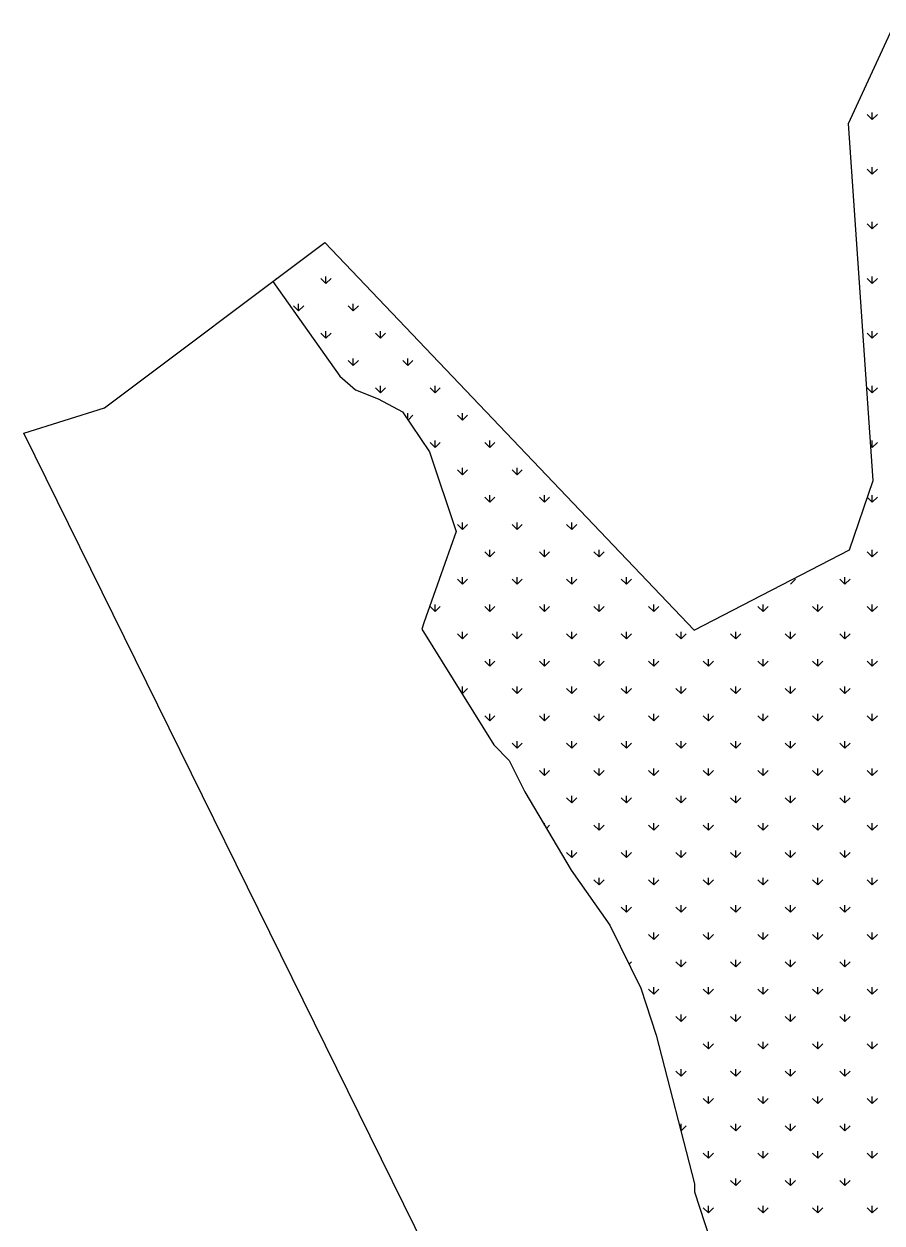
# Model space of a CAD drawing. Header units: metres. Extents: x 335517 to 338331, y 1782039 to 1785453.
# Drawn here: x 335889 to 336333, y 1784647 to 1785268 of the extents above; entities that cross this region are included whole.
import ezdxf

# ---------------------------------------------------------------- set-up
doc = ezdxf.new("R2010")
doc.units = ezdxf.units.M
doc.layers.add('MANGROOVES', color=112, linetype='Continuous')

msp = doc.modelspace()

# ---------------------------------------------------------------- linework, layer by layer
at = {"color": 3}
for p, q in [((336316, 1785216.34), (336339.81, 1785267.84)), ((336328.75, 1785031.67), (336316, 1785216.34)), ((335930.83, 1785069.16), (336044.84, 1785154.84)), ((336044.84, 1785154.84), (336235.98, 1784954.24)), ((335889.13, 1785056.08), (335930.83, 1785069.16)), ((336122.09, 1784583.51), (335889.13, 1785056.08)), ((336316.4, 1784995.69), (336328.75, 1785031.67)), ((336235.98, 1784954.24), (336316.4, 1784995.69))]:
    msp.add_line(p, q, dxfattribs=at)
at = {"layer": 'MANGROOVES', "linetype": 'Continuous'}
for p, q in [((336328.27, 1785218.35), (336325.62, 1785221)), ((336328.27, 1785218.35), (336328.27, 1785222.1)), ((336328.27, 1785218.35), (336330.92, 1785221)), ((336328.27, 1785190.06), (336325.62, 1785192.72)), ((336328.27, 1785190.07), (336328.27, 1785193.82)), ((336328.27, 1785190.06), (336330.92, 1785192.72)), ((336328.27, 1785161.78), (336325.62, 1785164.43)), ((336328.27, 1785161.78), (336328.27, 1785165.53)), ((336328.27, 1785161.78), (336330.92, 1785164.43)), ((336018.08, 1785134.43), (336019.79, 1785136.15)), ((336045.43, 1785133.5), (336042.78, 1785136.15)), ((336045.43, 1785133.5), (336045.43, 1785137.25)), ((336045.43, 1785133.5), (336048.08, 1785136.15)), ((336328.27, 1785133.5), (336325.62, 1785136.15)), ((336328.27, 1785133.5), (336328.27, 1785137.25)), ((336328.27, 1785133.5), (336330.92, 1785136.15)), ((336031.28, 1785119.35), (336028.63, 1785122.01)), ((336031.28, 1785119.35), (336031.28, 1785123.1)), ((336031.28, 1785119.35), (336033.94, 1785122.01)), ((336059.57, 1785119.35), (336056.92, 1785122.01)), ((336059.57, 1785119.35), (336059.57, 1785123.1)), ((336059.57, 1785119.35), (336062.22, 1785122.01)), ((336045.43, 1785105.21), (336042.78, 1785107.86)), ((336045.43, 1785105.21), (336045.43, 1785108.96)), ((336045.43, 1785105.21), (336048.08, 1785107.86)), ((336073.71, 1785105.21), (336071.06, 1785107.86)), ((336073.71, 1785105.21), (336073.71, 1785108.96)), ((336073.71, 1785105.21), (336076.36, 1785107.86)), ((336328.27, 1785105.21), (336325.62, 1785107.86)), ((336328.27, 1785105.21), (336328.27, 1785108.96)), ((336328.27, 1785105.21), (336330.92, 1785107.86)), ((336059.57, 1785091.07), (336059.57, 1785094.82)), ((336087.85, 1785091.07), (336087.85, 1785094.82)), ((336059.57, 1785091.07), (336056.92, 1785093.72)), ((336059.57, 1785091.07), (336062.22, 1785093.72)), ((336087.85, 1785091.07), (336085.2, 1785093.72)), ((336087.85, 1785091.07), (336090.5, 1785093.72)), ((336073.71, 1785076.93), (336071.06, 1785079.58)), ((336073.71, 1785076.93), (336073.71, 1785080.68)), ((336073.71, 1785076.93), (336076.36, 1785079.58)), ((336102, 1785076.93), (336099.34, 1785079.58)), ((336102, 1785076.93), (336102, 1785080.68)), ((336102, 1785076.93), (336104.65, 1785079.58)), ((336328.27, 1785076.93), (336325.62, 1785079.58)), ((336328.27, 1785076.93), (336328.27, 1785080.68)), ((336328.27, 1785076.93), (336330.92, 1785079.58)), ((336087.85, 1785062.97), (336087.85, 1785066.54)), ((336087.93, 1785062.86), (336090.5, 1785065.44)), ((336116.14, 1785062.78), (336113.49, 1785065.44)), ((336116.14, 1785062.79), (336116.14, 1785066.54)), ((336116.14, 1785062.78), (336118.79, 1785065.44)), ((336102, 1785048.64), (336102, 1785052.39)), ((336130.28, 1785048.64), (336130.28, 1785052.39)), ((336328.27, 1785048.64), (336328.27, 1785052.39)), ((336102, 1785048.64), (336099.34, 1785051.29)), ((336102, 1785048.64), (336104.65, 1785051.29)), ((336130.28, 1785048.64), (336127.63, 1785051.29)), ((336130.28, 1785048.64), (336132.93, 1785051.29)), ((336328.27, 1785048.64), (336330.92, 1785051.29)), ((336116.14, 1785034.5), (336113.49, 1785037.15)), ((336116.14, 1785034.5), (336116.14, 1785038.25)), ((336116.14, 1785034.5), (336118.79, 1785037.15)), ((336144.42, 1785034.5), (336141.77, 1785037.15)), ((336144.42, 1785034.5), (336144.42, 1785038.25)), ((336144.42, 1785034.5), (336147.07, 1785037.15)), ((336130.28, 1785020.36), (336127.63, 1785023.01)), ((336130.28, 1785020.36), (336130.28, 1785024.11)), ((336130.28, 1785020.36), (336132.93, 1785023.01)), ((336158.56, 1785020.36), (336155.91, 1785023.01)), ((336158.56, 1785020.36), (336158.56, 1785024.11)), ((336158.56, 1785020.36), (336161.22, 1785023.01)), ((336328.27, 1785020.36), (336325.62, 1785023.01)), ((336328.27, 1785020.36), (336328.27, 1785024.11)), ((336328.27, 1785020.36), (336330.92, 1785023.01)), ((336116.14, 1785006.22), (336113.49, 1785008.87)), ((336116.14, 1785006.22), (336116.14, 1785009.97)), ((336116.14, 1785006.22), (336118.79, 1785008.87)), ((336144.42, 1785006.22), (336141.77, 1785008.87)), ((336144.42, 1785006.22), (336144.42, 1785009.97)), ((336144.42, 1785006.22), (336147.07, 1785008.87)), ((336172.71, 1785006.22), (336170.05, 1785008.87)), ((336172.71, 1785006.22), (336172.71, 1785009.97)), ((336172.71, 1785006.22), (336175.36, 1785008.87)), ((336130.28, 1784992.08), (336130.28, 1784995.83)), ((336158.56, 1784992.08), (336158.56, 1784995.83)), ((336186.85, 1784992.08), (336186.85, 1784995.83)), ((336328.27, 1784992.08), (336328.27, 1784995.83)), ((336130.28, 1784992.07), (336127.63, 1784994.73)), ((336130.28, 1784992.07), (336132.93, 1784994.73)), ((336158.56, 1784992.07), (336155.91, 1784994.73)), ((336158.56, 1784992.07), (336161.22, 1784994.73)), ((336186.85, 1784992.07), (336184.2, 1784994.73)), ((336186.85, 1784992.07), (336189.5, 1784994.73)), ((336328.27, 1784992.07), (336325.62, 1784994.73)), ((336328.27, 1784992.07), (336330.92, 1784994.73)), ((336116.14, 1784977.93), (336113.49, 1784980.58)), ((336116.14, 1784977.93), (336116.14, 1784981.68)), ((336116.14, 1784977.93), (336118.79, 1784980.58)), ((336144.42, 1784977.93), (336141.77, 1784980.58)), ((336144.42, 1784977.93), (336144.42, 1784981.68)), ((336144.42, 1784977.93), (336147.07, 1784980.58)), ((336172.71, 1784977.93), (336170.05, 1784980.58)), ((336172.71, 1784977.93), (336172.71, 1784981.68)), ((336172.71, 1784977.93), (336175.36, 1784980.58)), ((336200.99, 1784977.93), (336198.34, 1784980.58)), ((336200.99, 1784977.93), (336200.99, 1784981.68)), ((336200.99, 1784977.93), (336203.64, 1784980.58)), ((336285.84, 1784977.93), (336288.49, 1784980.58)), ((336314.13, 1784977.93), (336311.48, 1784980.58)), ((336314.13, 1784977.93), (336314.13, 1784981.68)), ((336314.13, 1784977.93), (336316.78, 1784980.58)), ((336102, 1784963.79), (336099.34, 1784966.44)), ((336102, 1784963.79), (336102, 1784967.54)), ((336102, 1784963.79), (336104.65, 1784966.44)), ((336130.28, 1784963.79), (336127.63, 1784966.44)), ((336130.28, 1784963.79), (336130.28, 1784967.54)), ((336130.28, 1784963.79), (336132.93, 1784966.44)), ((336158.56, 1784963.79), (336155.91, 1784966.44)), ((336158.56, 1784963.79), (336158.56, 1784967.54)), ((336158.56, 1784963.79), (336161.22, 1784966.44)), ((336186.85, 1784963.79), (336184.2, 1784966.44)), ((336186.85, 1784963.79), (336186.85, 1784967.54)), ((336186.85, 1784963.79), (336189.5, 1784966.44)), ((336215.13, 1784963.79), (336212.48, 1784966.44)), ((336215.13, 1784963.79), (336215.13, 1784967.54)), ((336215.13, 1784963.79), (336217.78, 1784966.44)), ((336271.7, 1784963.79), (336269.05, 1784966.44)), ((336271.7, 1784963.79), (336271.7, 1784967.54)), ((336271.7, 1784963.79), (336274.35, 1784966.44)), ((336299.99, 1784963.79), (336297.33, 1784966.44)), ((336299.99, 1784963.79), (336299.99, 1784967.54)), ((336299.99, 1784963.79), (336302.64, 1784966.44)), ((336328.27, 1784963.79), (336325.62, 1784966.44)), ((336328.27, 1784963.79), (336328.27, 1784967.54)), ((336328.27, 1784963.79), (336330.92, 1784966.44)), ((336116.14, 1784949.65), (336113.49, 1784952.3)), ((336116.14, 1784949.65), (336116.14, 1784953.4)), ((336116.14, 1784949.65), (336118.79, 1784952.3)), ((336144.42, 1784949.65), (336141.77, 1784952.3)), ((336144.42, 1784949.65), (336144.42, 1784953.4)), ((336144.42, 1784949.65), (336147.07, 1784952.3)), ((336172.71, 1784949.65), (336170.05, 1784952.3)), ((336172.71, 1784949.65), (336172.71, 1784953.4)), ((336172.71, 1784949.65), (336175.36, 1784952.3)), ((336200.99, 1784949.65), (336198.34, 1784952.3)), ((336200.99, 1784949.65), (336200.99, 1784953.4)), ((336200.99, 1784949.65), (336203.64, 1784952.3)), ((336229.27, 1784949.65), (336226.62, 1784952.3)), ((336229.27, 1784949.65), (336229.27, 1784953.4)), ((336229.27, 1784949.65), (336231.93, 1784952.3)), ((336257.56, 1784949.65), (336254.91, 1784952.3)), ((336257.56, 1784949.65), (336257.56, 1784953.4)), ((336257.56, 1784949.65), (336260.21, 1784952.3)), ((336285.84, 1784949.65), (336283.19, 1784952.3)), ((336285.84, 1784949.65), (336285.84, 1784953.4)), ((336285.84, 1784949.65), (336288.49, 1784952.3)), ((336314.13, 1784949.65), (336311.48, 1784952.3)), ((336314.13, 1784949.65), (336314.13, 1784953.4)), ((336314.13, 1784949.65), (336316.78, 1784952.3)), ((336130.28, 1784935.51), (336127.63, 1784938.16)), ((336130.28, 1784935.51), (336130.28, 1784939.26)), ((336130.28, 1784935.51), (336132.93, 1784938.16)), ((336158.56, 1784935.51), (336155.91, 1784938.16)), ((336158.56, 1784935.51), (336158.56, 1784939.26)), ((336158.56, 1784935.51), (336161.22, 1784938.16)), ((336186.85, 1784935.51), (336184.2, 1784938.16)), ((336186.85, 1784935.51), (336186.85, 1784939.26)), ((336186.85, 1784935.51), (336189.5, 1784938.16)), ((336215.13, 1784935.51), (336212.48, 1784938.16)), ((336215.13, 1784935.51), (336215.13, 1784939.26)), ((336215.13, 1784935.51), (336217.78, 1784938.16)), ((336243.42, 1784935.51), (336240.76, 1784938.16)), ((336243.42, 1784935.51), (336243.42, 1784939.26)), ((336243.42, 1784935.51), (336246.07, 1784938.16)), ((336271.7, 1784935.51), (336269.05, 1784938.16)), ((336271.7, 1784935.51), (336271.7, 1784939.26)), ((336271.7, 1784935.51), (336274.35, 1784938.16)), ((336299.99, 1784935.51), (336297.33, 1784938.16)), ((336299.99, 1784935.51), (336299.99, 1784939.26)), ((336299.99, 1784935.51), (336302.64, 1784938.16)), ((336328.27, 1784935.51), (336325.62, 1784938.16)), ((336328.27, 1784935.51), (336328.27, 1784939.26)), ((336328.27, 1784935.51), (336330.92, 1784938.16)), ((336116.14, 1784921.36), (336115.22, 1784922.28)), ((336116.14, 1784921.36), (336116.14, 1784925.11)), ((336116.14, 1784921.36), (336118.79, 1784924.02)), ((336144.42, 1784921.36), (336141.77, 1784924.02)), ((336144.42, 1784921.36), (336144.42, 1784925.11)), ((336144.42, 1784921.36), (336147.07, 1784924.02)), ((336172.71, 1784921.36), (336170.05, 1784924.02)), ((336172.71, 1784921.36), (336172.71, 1784925.11)), ((336172.71, 1784921.36), (336175.36, 1784924.02)), ((336200.99, 1784921.36), (336198.34, 1784924.02)), ((336200.99, 1784921.36), (336200.99, 1784925.11)), ((336200.99, 1784921.36), (336203.64, 1784924.02)), ((336229.27, 1784921.36), (336226.62, 1784924.02)), ((336229.27, 1784921.36), (336229.27, 1784925.11)), ((336229.27, 1784921.36), (336231.93, 1784924.02)), ((336257.56, 1784921.36), (336254.91, 1784924.02)), ((336257.56, 1784921.36), (336257.56, 1784925.11)), ((336257.56, 1784921.36), (336260.21, 1784924.02)), ((336285.84, 1784921.36), (336283.19, 1784924.02)), ((336285.84, 1784921.36), (336285.84, 1784925.11)), ((336285.84, 1784921.36), (336288.49, 1784924.02)), ((336314.13, 1784921.36), (336311.48, 1784924.02)), ((336314.13, 1784921.36), (336314.13, 1784925.11)), ((336314.13, 1784921.36), (336316.78, 1784924.02)), ((336130.28, 1784907.22), (336127.63, 1784909.87)), ((336130.28, 1784907.22), (336130.28, 1784910.97)), ((336130.28, 1784907.22), (336132.93, 1784909.87)), ((336158.56, 1784907.22), (336155.91, 1784909.87)), ((336158.56, 1784907.22), (336158.56, 1784910.97)), ((336158.56, 1784907.22), (336161.22, 1784909.87)), ((336186.85, 1784907.22), (336184.2, 1784909.87)), ((336186.85, 1784907.22), (336186.85, 1784910.97)), ((336186.85, 1784907.22), (336189.5, 1784909.87)), ((336215.13, 1784907.22), (336212.48, 1784909.87)), ((336215.13, 1784907.22), (336215.13, 1784910.97)), ((336215.13, 1784907.22), (336217.78, 1784909.87)), ((336243.42, 1784907.22), (336240.76, 1784909.87)), ((336243.42, 1784907.22), (336243.42, 1784910.97)), ((336243.42, 1784907.22), (336246.07, 1784909.87)), ((336271.7, 1784907.22), (336269.05, 1784909.87)), ((336271.7, 1784907.22), (336271.7, 1784910.97)), ((336271.7, 1784907.22), (336274.35, 1784909.87)), ((336299.99, 1784907.22), (336297.33, 1784909.87)), ((336299.99, 1784907.22), (336299.99, 1784910.97)), ((336299.99, 1784907.22), (336302.64, 1784909.87)), ((336328.27, 1784907.22), (336325.62, 1784909.87)), ((336328.27, 1784907.22), (336328.27, 1784910.97)), ((336328.27, 1784907.22), (336330.92, 1784909.87)), ((336144.42, 1784893.08), (336144.42, 1784896.83)), ((336172.71, 1784893.08), (336172.71, 1784896.83)), ((336200.99, 1784893.08), (336200.99, 1784896.83)), ((336229.27, 1784893.08), (336229.27, 1784896.83)), ((336257.56, 1784893.08), (336257.56, 1784896.83)), ((336285.84, 1784893.08), (336285.84, 1784896.83)), ((336314.13, 1784893.08), (336314.13, 1784896.83)), ((336144.42, 1784893.08), (336141.77, 1784895.73)), ((336144.42, 1784893.08), (336147.07, 1784895.73)), ((336172.71, 1784893.08), (336170.05, 1784895.73)), ((336172.71, 1784893.08), (336175.36, 1784895.73)), ((336200.99, 1784893.08), (336198.34, 1784895.73)), ((336200.99, 1784893.08), (336203.64, 1784895.73)), ((336229.27, 1784893.08), (336226.62, 1784895.73)), ((336229.27, 1784893.08), (336231.93, 1784895.73)), ((336257.56, 1784893.08), (336254.91, 1784895.73)), ((336257.56, 1784893.08), (336260.21, 1784895.73)), ((336285.84, 1784893.08), (336283.19, 1784895.73)), ((336285.84, 1784893.08), (336288.49, 1784895.73)), ((336314.13, 1784893.08), (336311.48, 1784895.73)), ((336314.13, 1784893.08), (336316.78, 1784895.73)), ((336158.56, 1784878.94), (336155.91, 1784881.59)), ((336158.56, 1784878.94), (336158.56, 1784882.69)), ((336158.56, 1784878.94), (336161.22, 1784881.59)), ((336186.85, 1784878.94), (336184.2, 1784881.59)), ((336186.85, 1784878.94), (336186.85, 1784882.69)), ((336186.85, 1784878.94), (336189.5, 1784881.59)), ((336215.13, 1784878.94), (336212.48, 1784881.59)), ((336215.13, 1784878.94), (336215.13, 1784882.69)), ((336215.13, 1784878.94), (336217.78, 1784881.59)), ((336243.42, 1784878.94), (336240.76, 1784881.59)), ((336243.42, 1784878.94), (336243.42, 1784882.69)), ((336243.42, 1784878.94), (336246.07, 1784881.59)), ((336271.7, 1784878.94), (336269.05, 1784881.59)), ((336271.7, 1784878.94), (336271.7, 1784882.69)), ((336271.7, 1784878.94), (336274.35, 1784881.59)), ((336299.99, 1784878.94), (336297.33, 1784881.59)), ((336299.99, 1784878.94), (336299.99, 1784882.69)), ((336299.99, 1784878.94), (336302.64, 1784881.59)), ((336328.27, 1784878.94), (336325.62, 1784881.59)), ((336328.27, 1784878.94), (336328.27, 1784882.69)), ((336328.27, 1784878.94), (336330.92, 1784881.59)), ((336172.71, 1784864.79), (336170.05, 1784867.45)), ((336172.71, 1784864.8), (336172.71, 1784868.55)), ((336172.71, 1784864.79), (336175.36, 1784867.45)), ((336200.99, 1784864.79), (336198.34, 1784867.45)), ((336200.99, 1784864.8), (336200.99, 1784868.55)), ((336200.99, 1784864.79), (336203.64, 1784867.45)), ((336229.27, 1784864.79), (336226.62, 1784867.45)), ((336229.27, 1784864.8), (336229.27, 1784868.55)), ((336229.27, 1784864.79), (336231.93, 1784867.45)), ((336257.56, 1784864.79), (336254.91, 1784867.45)), ((336257.56, 1784864.8), (336257.56, 1784868.55)), ((336257.56, 1784864.79), (336260.21, 1784867.45)), ((336285.84, 1784864.79), (336283.19, 1784867.45)), ((336285.84, 1784864.8), (336285.84, 1784868.55)), ((336285.84, 1784864.79), (336288.49, 1784867.45)), ((336314.13, 1784864.79), (336311.48, 1784867.45)), ((336314.13, 1784864.8), (336314.13, 1784868.55)), ((336314.13, 1784864.79), (336316.78, 1784867.45)), ((336158.56, 1784853.29), (336158.56, 1784854.4)), ((336159.54, 1784851.63), (336161.22, 1784853.3)), ((336186.85, 1784850.65), (336184.2, 1784853.3)), ((336186.85, 1784850.65), (336186.85, 1784854.4)), ((336186.85, 1784850.65), (336189.5, 1784853.3)), ((336215.13, 1784850.65), (336212.48, 1784853.3)), ((336215.13, 1784850.65), (336215.13, 1784854.4)), ((336215.13, 1784850.65), (336217.78, 1784853.3)), ((336243.42, 1784850.65), (336240.76, 1784853.3)), ((336243.42, 1784850.65), (336243.42, 1784854.4)), ((336243.42, 1784850.65), (336246.07, 1784853.3)), ((336271.7, 1784850.65), (336269.05, 1784853.3)), ((336271.7, 1784850.65), (336271.7, 1784854.4)), ((336271.7, 1784850.65), (336274.35, 1784853.3)), ((336299.99, 1784850.65), (336297.33, 1784853.3)), ((336299.99, 1784850.65), (336299.99, 1784854.4)), ((336299.99, 1784850.65), (336302.64, 1784853.3)), ((336328.27, 1784850.65), (336325.62, 1784853.3)), ((336328.27, 1784850.65), (336328.27, 1784854.4)), ((336328.27, 1784850.65), (336330.92, 1784853.3)), ((336172.71, 1784836.51), (336170.05, 1784839.16)), ((336172.71, 1784836.51), (336172.71, 1784840.26)), ((336172.71, 1784836.51), (336175.36, 1784839.16)), ((336200.99, 1784836.51), (336198.34, 1784839.16)), ((336200.99, 1784836.51), (336200.99, 1784840.26)), ((336200.99, 1784836.51), (336203.64, 1784839.16)), ((336229.27, 1784836.51), (336226.62, 1784839.16)), ((336229.27, 1784836.51), (336229.27, 1784840.26)), ((336229.27, 1784836.51), (336231.93, 1784839.16)), ((336257.56, 1784836.51), (336254.91, 1784839.16)), ((336257.56, 1784836.51), (336257.56, 1784840.26)), ((336257.56, 1784836.51), (336260.21, 1784839.16)), ((336285.84, 1784836.51), (336283.19, 1784839.16)), ((336285.84, 1784836.51), (336285.84, 1784840.26)), ((336285.84, 1784836.51), (336288.49, 1784839.16)), ((336314.13, 1784836.51), (336311.48, 1784839.16)), ((336314.13, 1784836.51), (336314.13, 1784840.26)), ((336314.13, 1784836.51), (336316.78, 1784839.16)), ((336186.85, 1784822.37), (336184.2, 1784825.02)), ((336186.85, 1784822.37), (336186.85, 1784826.12)), ((336186.85, 1784822.37), (336189.5, 1784825.02)), ((336215.13, 1784822.37), (336212.48, 1784825.02)), ((336215.13, 1784822.37), (336215.13, 1784826.12)), ((336215.13, 1784822.37), (336217.78, 1784825.02)), ((336243.42, 1784822.37), (336240.76, 1784825.02)), ((336243.42, 1784822.37), (336243.42, 1784826.12)), ((336243.42, 1784822.37), (336246.07, 1784825.02)), ((336271.7, 1784822.37), (336269.05, 1784825.02)), ((336271.7, 1784822.37), (336271.7, 1784826.12)), ((336271.7, 1784822.37), (336274.35, 1784825.02)), ((336299.99, 1784822.37), (336297.33, 1784825.02)), ((336299.99, 1784822.37), (336299.99, 1784826.12)), ((336299.99, 1784822.37), (336302.64, 1784825.02)), ((336328.27, 1784822.37), (336325.62, 1784825.02)), ((336328.27, 1784822.37), (336328.27, 1784826.12)), ((336328.27, 1784822.37), (336330.92, 1784825.02)), ((336200.99, 1784808.23), (336198.34, 1784810.88)), ((336200.99, 1784808.23), (336200.99, 1784811.98)), ((336200.99, 1784808.23), (336203.64, 1784810.88)), ((336229.27, 1784808.23), (336226.62, 1784810.88)), ((336229.27, 1784808.23), (336229.27, 1784811.98)), ((336229.27, 1784808.23), (336231.93, 1784810.88)), ((336257.56, 1784808.23), (336254.91, 1784810.88)), ((336257.56, 1784808.23), (336257.56, 1784811.98)), ((336257.56, 1784808.23), (336260.21, 1784810.88)), ((336285.84, 1784808.23), (336283.19, 1784810.88)), ((336285.84, 1784808.23), (336285.84, 1784811.98)), ((336285.84, 1784808.23), (336288.49, 1784810.88)), ((336314.13, 1784808.23), (336311.48, 1784810.88)), ((336314.13, 1784808.23), (336314.13, 1784811.98)), ((336314.13, 1784808.23), (336316.78, 1784810.88)), ((336215.13, 1784794.09), (336215.13, 1784797.84)), ((336243.42, 1784794.09), (336243.42, 1784797.84)), ((336271.7, 1784794.09), (336271.7, 1784797.84)), ((336299.99, 1784794.09), (336299.99, 1784797.84)), ((336328.27, 1784794.09), (336328.27, 1784797.84)), ((336215.13, 1784794.08), (336212.48, 1784796.74)), ((336215.13, 1784794.08), (336217.78, 1784796.74)), ((336243.42, 1784794.08), (336240.76, 1784796.74)), ((336243.42, 1784794.08), (336246.07, 1784796.74)), ((336271.7, 1784794.08), (336269.05, 1784796.74)), ((336271.7, 1784794.08), (336274.35, 1784796.74)), ((336299.99, 1784794.08), (336297.33, 1784796.74)), ((336299.99, 1784794.08), (336302.64, 1784796.74)), ((336328.27, 1784794.08), (336325.62, 1784796.74)), ((336328.27, 1784794.08), (336330.92, 1784796.74)), ((336202.4, 1784781.35), (336203.64, 1784782.59)), ((336229.27, 1784779.94), (336226.62, 1784782.59)), ((336229.27, 1784779.94), (336229.27, 1784783.69)), ((336229.27, 1784779.94), (336231.93, 1784782.59)), ((336257.56, 1784779.94), (336254.91, 1784782.59)), ((336257.56, 1784779.94), (336257.56, 1784783.69)), ((336257.56, 1784779.94), (336260.21, 1784782.59)), ((336285.84, 1784779.94), (336283.19, 1784782.59)), ((336285.84, 1784779.94), (336285.84, 1784783.69)), ((336285.84, 1784779.94), (336288.49, 1784782.59)), ((336314.13, 1784779.94), (336311.48, 1784782.59)), ((336314.13, 1784779.94), (336314.13, 1784783.69)), ((336314.13, 1784779.94), (336316.78, 1784782.59)), ((336215.13, 1784765.8), (336212.48, 1784768.45)), ((336215.13, 1784765.8), (336215.13, 1784769.55)), ((336215.13, 1784765.8), (336217.78, 1784768.45)), ((336243.42, 1784765.8), (336240.76, 1784768.45)), ((336243.42, 1784765.8), (336243.42, 1784769.55)), ((336243.42, 1784765.8), (336246.07, 1784768.45)), ((336271.7, 1784765.8), (336269.05, 1784768.45)), ((336271.7, 1784765.8), (336271.7, 1784769.55)), ((336271.7, 1784765.8), (336274.35, 1784768.45)), ((336299.99, 1784765.8), (336297.33, 1784768.45)), ((336299.99, 1784765.8), (336299.99, 1784769.55)), ((336299.99, 1784765.8), (336302.64, 1784768.45)), ((336328.27, 1784765.8), (336325.62, 1784768.45)), ((336328.27, 1784765.8), (336328.27, 1784769.55)), ((336328.27, 1784765.8), (336330.92, 1784768.45)), ((336229.27, 1784751.66), (336226.62, 1784754.31)), ((336229.27, 1784751.66), (336229.27, 1784755.41)), ((336229.27, 1784751.66), (336231.93, 1784754.31)), ((336257.56, 1784751.66), (336254.91, 1784754.31)), ((336257.56, 1784751.66), (336257.56, 1784755.41)), ((336257.56, 1784751.66), (336260.21, 1784754.31)), ((336285.84, 1784751.66), (336283.19, 1784754.31)), ((336285.84, 1784751.66), (336285.84, 1784755.41)), ((336285.84, 1784751.66), (336288.49, 1784754.31)), ((336314.13, 1784751.66), (336311.48, 1784754.31)), ((336314.13, 1784751.66), (336314.13, 1784755.41)), ((336314.13, 1784751.66), (336316.78, 1784754.31)), ((336243.42, 1784737.52), (336243.42, 1784741.27)), ((336271.7, 1784737.52), (336271.7, 1784741.27)), ((336299.99, 1784737.52), (336299.99, 1784741.27)), ((336328.27, 1784737.52), (336328.27, 1784741.27)), ((336217.64, 1784740.03), (336217.78, 1784740.17)), ((336243.42, 1784737.52), (336240.76, 1784740.17)), ((336243.42, 1784737.52), (336246.07, 1784740.17)), ((336271.7, 1784737.52), (336269.05, 1784740.17)), ((336271.7, 1784737.52), (336274.35, 1784740.17)), ((336299.99, 1784737.52), (336297.33, 1784740.17)), ((336299.99, 1784737.52), (336302.64, 1784740.17)), ((336328.27, 1784737.52), (336325.62, 1784740.17)), ((336328.27, 1784737.52), (336330.92, 1784740.17)), ((336229.27, 1784723.37), (336226.62, 1784726.03)), ((336229.27, 1784723.37), (336229.27, 1784727.12)), ((336229.27, 1784723.37), (336231.93, 1784726.03)), ((336257.56, 1784723.37), (336254.91, 1784726.03)), ((336257.56, 1784723.37), (336257.56, 1784727.12)), ((336257.56, 1784723.37), (336260.21, 1784726.03)), ((336285.84, 1784723.37), (336283.19, 1784726.03)), ((336285.84, 1784723.37), (336285.84, 1784727.12)), ((336285.84, 1784723.37), (336288.49, 1784726.03)), ((336314.13, 1784723.37), (336311.48, 1784726.03)), ((336314.13, 1784723.37), (336314.13, 1784727.12)), ((336314.13, 1784723.37), (336316.78, 1784726.03)), ((336243.42, 1784709.23), (336240.76, 1784711.88)), ((336243.42, 1784709.23), (336243.42, 1784712.98)), ((336243.42, 1784709.23), (336246.07, 1784711.88)), ((336271.7, 1784709.23), (336269.05, 1784711.88)), ((336271.7, 1784709.23), (336271.7, 1784712.98)), ((336271.7, 1784709.23), (336274.35, 1784711.88)), ((336299.99, 1784709.23), (336297.33, 1784711.88)), ((336299.99, 1784709.23), (336299.99, 1784712.98)), ((336299.99, 1784709.23), (336302.64, 1784711.88)), ((336328.27, 1784709.23), (336325.62, 1784711.88)), ((336328.27, 1784709.23), (336328.27, 1784712.98)), ((336328.27, 1784709.23), (336330.92, 1784711.88)), ((336229.27, 1784695.09), (336229.27, 1784698.84)), ((336229.27, 1784695.09), (336231.93, 1784697.74)), ((336257.56, 1784695.09), (336254.91, 1784697.74)), ((336257.56, 1784695.09), (336257.56, 1784698.84)), ((336257.56, 1784695.09), (336260.21, 1784697.74)), ((336285.84, 1784695.09), (336283.19, 1784697.74)), ((336285.84, 1784695.09), (336285.84, 1784698.84)), ((336285.84, 1784695.09), (336288.49, 1784697.74)), ((336314.13, 1784695.09), (336311.48, 1784697.74)), ((336314.13, 1784695.09), (336314.13, 1784698.84)), ((336314.13, 1784695.09), (336316.78, 1784697.74)), ((336229.27, 1784695.09), (336229.17, 1784695.19)), ((336243.42, 1784680.95), (336240.76, 1784683.6)), ((336243.42, 1784680.95), (336243.42, 1784684.7)), ((336243.42, 1784680.95), (336246.07, 1784683.6)), ((336271.7, 1784680.95), (336269.05, 1784683.6)), ((336271.7, 1784680.95), (336271.7, 1784684.7)), ((336271.7, 1784680.95), (336274.35, 1784683.6)), ((336299.99, 1784680.95), (336297.33, 1784683.6)), ((336299.99, 1784680.95), (336299.99, 1784684.7)), ((336299.99, 1784680.95), (336302.64, 1784683.6)), ((336328.27, 1784680.95), (336325.62, 1784683.6)), ((336328.27, 1784680.95), (336328.27, 1784684.7)), ((336328.27, 1784680.95), (336330.92, 1784683.6)), ((336257.56, 1784666.81), (336254.91, 1784669.46)), ((336257.56, 1784666.81), (336257.56, 1784670.56)), ((336257.56, 1784666.81), (336260.21, 1784669.46)), ((336285.84, 1784666.81), (336283.19, 1784669.46)), ((336285.84, 1784666.81), (336285.84, 1784670.56)), ((336285.84, 1784666.81), (336288.49, 1784669.46)), ((336314.13, 1784666.81), (336311.48, 1784669.46)), ((336314.13, 1784666.81), (336314.13, 1784670.56)), ((336314.13, 1784666.81), (336316.78, 1784669.46)), ((336243.42, 1784652.66), (336240.76, 1784655.31)), ((336243.42, 1784652.66), (336243.42, 1784656.41)), ((336243.42, 1784652.66), (336246.07, 1784655.31)), ((336271.7, 1784652.66), (336269.05, 1784655.31)), ((336271.7, 1784652.66), (336271.7, 1784656.41)), ((336271.7, 1784652.66), (336274.35, 1784655.31)), ((336299.99, 1784652.66), (336297.33, 1784655.31)), ((336299.99, 1784652.66), (336299.99, 1784656.41)), ((336299.99, 1784652.66), (336302.64, 1784655.31)), ((336328.27, 1784652.66), (336325.62, 1784655.31)), ((336328.27, 1784652.66), (336328.27, 1784656.41)), ((336328.27, 1784652.66), (336330.92, 1784655.31))]:
    msp.add_line(p, q, dxfattribs=at)
at = {"layer": 'MANGROOVES'}
for p, q in [((336017.94, 1785134.62), (336052.58, 1785085.62)), ((336052.58, 1785085.62), (336060.75, 1785078.63)), ((336060.75, 1785078.63), (336072.41, 1785073.83)), ((336072.41, 1785073.83), (336085, 1785067.13)), ((336085, 1785067.13), (336099.1, 1785046.54)), ((336099.1, 1785046.54), (336112.8, 1785005.24)), ((336112.8, 1785005.24), (336104.14, 1784980.35)), ((336104.14, 1784980.35), (336096.12, 1784957.99)), ((336096.12, 1784957.99), (336095.02, 1784954.67)), ((336095.02, 1784954.67), (336132.27, 1784894.95)), ((336132.27, 1784894.95), (336140.32, 1784886.8)), ((336140.32, 1784886.8), (336148.33, 1784870.57)), ((336148.33, 1784870.57), (336172.39, 1784829.95)), ((336172.39, 1784829.95), (336192.47, 1784801.5)), ((336192.47, 1784801.5), (336208.48, 1784769.02)), ((336208.48, 1784769.02), (336216.44, 1784744.69)), ((336216.44, 1784744.69), (336236.26, 1784667.66)), ((336236.26, 1784667.66), (336236.23, 1784663.61)), ((336236.23, 1784663.61), (336244.19, 1784639.28))]:
    msp.add_line(p, q, dxfattribs=at)

doc.saveas('drawing.dxf')
